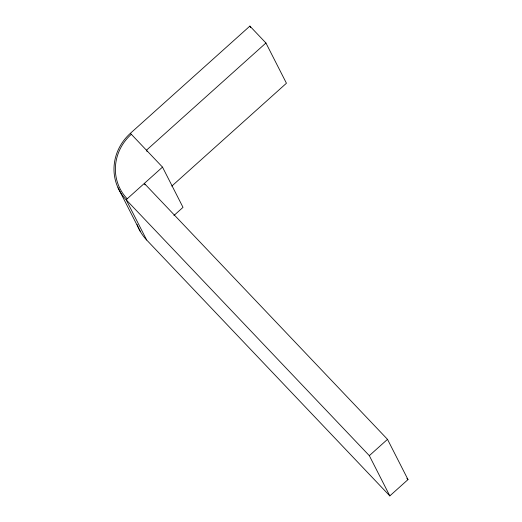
<?xml version="1.0" encoding="UTF-8"?>
<svg xmlns="http://www.w3.org/2000/svg" width="522" height="522" viewBox="0 0 522 522"><rect width="100%" height="100%" fill="white"/><g stroke="black" fill="none" stroke-linecap="round" stroke-linejoin="round"><path stroke-width="0.78" d="M145.057 184.866L144.326 183.431L387.5 439.348L408.002 479.587L389.823 495.9L146.643 239.983L126.141 199.743A49.048 46.432 -27 0 1 130.389 133.312L249.881 26.1L265.939 43L286.441 83.239L171.803 186.1M265.939 43L146.447 150.212L147.184 151.654M130.389 133.312L162.505 167.112L126.141 199.743L369.322 455.66L389.823 495.9M173.917 215.508L183.013 207.351L162.505 167.112M369.322 455.66L387.5 439.348M406.879 478.4L408.002 479.587M249.881 26.1L250.612 27.535M117.998 187.705L140.15 231.187M127.179 198.81A47.646 45.101 -27 0 1 131.309 134.278M146.643 239.983A49.048 46.432 -27 0 1 137.123 224.564"/></g></svg>
